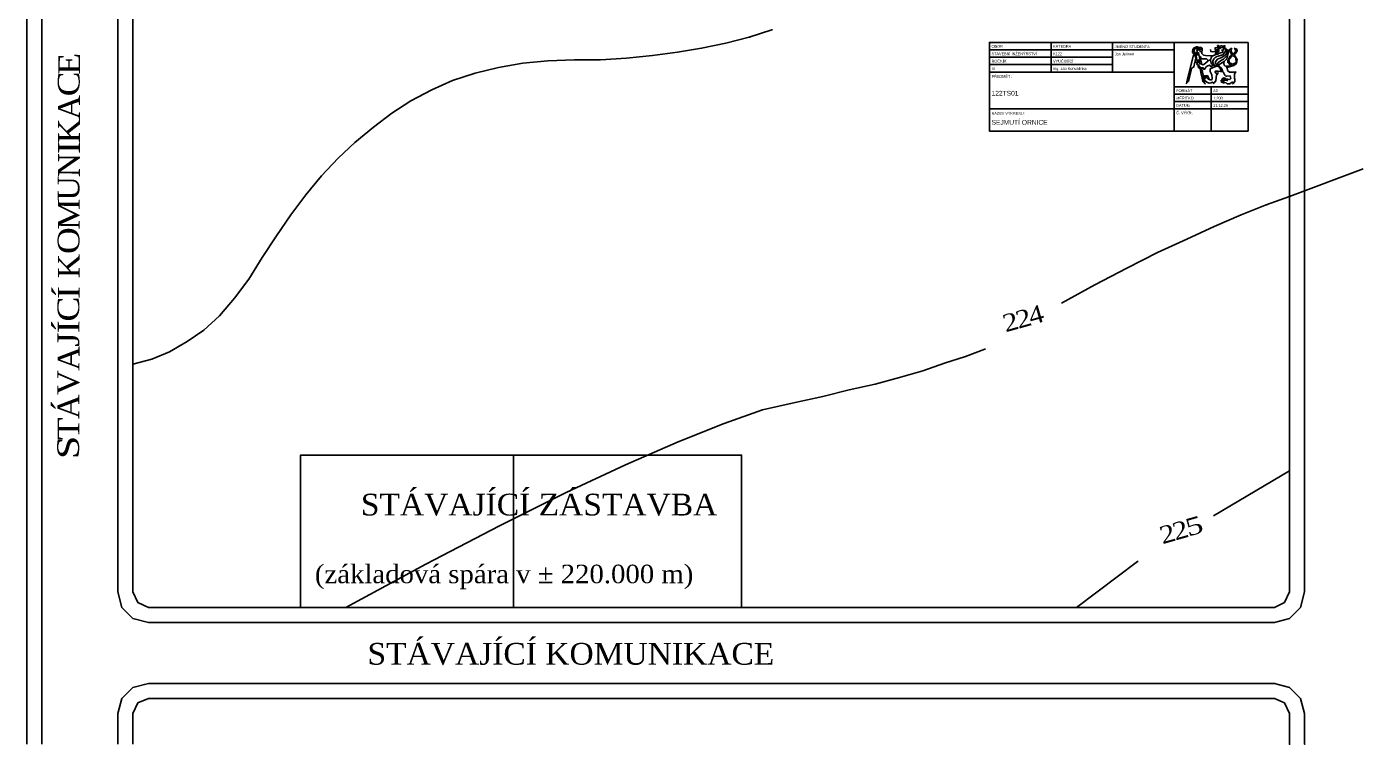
# Model space of a CAD drawing. Header units: millimetres. Extents: x -3518363 to 3223740, y -1530229 to 774657.
# Drawn here: x -3512731 to -3336799, y 93926 to 188415 of the extents above; entities that cross this region are included whole.
import ezdxf

# ---------------------------------------------------------------- set-up
doc = ezdxf.new("R2010")
doc.units = ezdxf.units.MM
doc.header["$LTSCALE"] = 15
doc.header["$MEASUREMENT"] = 0
doc.layers.get('0').update_dxf_attribs({"linetype": 'CONTINUOUS'})
doc.layers.add('RAMECEK', color=7, linetype='CONTINUOUS')
doc.styles.add('ROMAN', font='roman')
doc.styles.add('TIMESNEWROMAN', font='times.ttf')

msp = doc.modelspace()

# ---------------------------------------------------------------- linework, layer by layer
for p, q in [((-3496682.415, 101924.128), (-3348387.696, 101924.128)), ((-3496682.415, 99969.499), (-3348387.696, 99969.499))]:
    msp.add_line(p, q)
at = {"elevation": 0}
for points in [[(-3512730.96, 93925.573), (-3512730.96, 196029.298), (-3512628.082, 196029.298)], [(-3510750.613, 93925.573), (-3510750.613, 196029.298), (-3510647.735, 196029.298)], [(-3500745.986, 196029.298), (-3500745.986, 114011.972), (-3500205.894, 111928.748), (-3498765.639, 110488.493), (-3496682.415, 109948.401), (-3348490.567, 109948.401), (-3346510.22, 110488.493), (-3345069.959, 111928.748), (-3344529.873, 114011.972), (-3344529.873, 196029.298), (-3344426.989, 196029.298)], [(-3498765.639, 196029.298), (-3498765.639, 114011.972), (-3498122.669, 112597.436), (-3496682.415, 111928.748), (-3348490.567, 111928.748), (-3347178.908, 112597.436), (-3346510.22, 114011.972), (-3346510.22, 196029.298), (-3346407.336, 196029.298)], [(-3498765.639, 143974.403), (-3496245.193, 144643.091), (-3493930.502, 145620.406), (-3491615.81, 146957.782), (-3489429.708, 148475.197), (-3487346.483, 150352.673), (-3485366.136, 152667.364), (-3483488.66, 155187.797), (-3481739.779, 158042.601), (-3479862.31, 160897.379), (-3477984.834, 163649.298), (-3476004.487, 166272.616), (-3473921.262, 168793.063), (-3471735.159, 171107.754), (-3469523.339, 173190.972), (-3467105.77, 175171.332), (-3464688.201, 177023.077), (-3462167.755, 178669.093), (-3459415.842, 180109.341), (-3456663.929, 181318.129), (-3453706.267, 182295.444), (-3450620.01, 183067.016), (-3447430.875, 183607.102), (-3444138.862, 183941.447), (-3440615.383, 184070.035), (-3437194.782, 184070.035), (-3433799.892, 184275.791), (-3430379.297, 184610.135), (-3427087.291, 185047.363), (-3423898.156, 185587.45), (-3420709.021, 186256.151), (-3417648.475, 187027.71), (-3417519.887, 187027.71)], [(-3417648.475, 187027.71), (-3414665.096, 188005.012), (-3414562.212, 188005.012)], [(-3349596.471, 164960.957), (-3346510.22, 166041.143), (-3336798.815, 169716.607)], [(-3376524.08, 151998.662), (-3372126.157, 154416.238), (-3367934.003, 156602.34), (-3363870.424, 158685.572), (-3360038.319, 160460.163), (-3356411.969, 162106.166), (-3352888.49, 163649.298), (-3349596.471, 164960.957), (-3349467.882, 164960.957)], [(-3470732.127, 111928.748), (-3460187.408, 117638.329), (-3450517.132, 122679.222), (-3441721.294, 127077.132), (-3433902.776, 130703.482), (-3426984.42, 133764.028), (-3420940.481, 136181.603), (-3415873.871, 137956.195), (-3411578.845, 138933.51), (-3407952.482, 139705.069), (-3404454.721, 140579.513), (-3401034.113, 141351.085), (-3397844.978, 142225.516), (-3394758.727, 143099.959), (-3391903.937, 144102.992), (-3389152.03, 144977.435), (-3389049.159, 144977.435)], [(-3389152.03, 144977.435), (-3386631.584, 145954.75), (-3386528.712, 145954.75)], [(-3476673.175, 111928.748), (-3476673.175, 132015.141), (-3418625.803, 132015.141), (-3418625.803, 111928.748), (-3448639.656, 111928.748), (-3448639.656, 132015.141), (-3448639.656, 111928.748), (-3476673.175, 111928.748), (-3476570.297, 111928.748)], [(-3356514.84, 123990.881), (-3346510.22, 129931.922), (-3346407.336, 129931.922)], [(-3374543.732, 111928.748), (-3366519.46, 117972.673), (-3366416.589, 117972.673)], [(-3496682.415, 101924.128), (-3498765.639, 101384.035), (-3500205.894, 99969.499), (-3500745.986, 97989.145), (-3500643.115, 97989.145)], [(-3344529.873, 97989.145), (-3345069.959, 99969.499), (-3346510.22, 101384.035), (-3348490.567, 101924.128), (-3348387.696, 101924.128)], [(-3496682.415, 99969.499), (-3498122.669, 99403.681), (-3498765.639, 97989.145), (-3498662.762, 97989.145)], [(-3346510.22, 97989.145), (-3347178.908, 99403.681), (-3348490.567, 99969.499), (-3348387.696, 99969.499)], [(-3500745.986, 93925.573), (-3500745.986, 97989.145), (-3500643.115, 97989.145)], [(-3498765.639, 93925.573), (-3498765.639, 97989.145), (-3498662.762, 97989.145)], [(-3346510.22, 97989.145), (-3346510.22, 93925.573), (-3346407.336, 93925.573)], [(-3344529.873, 97989.145), (-3344529.873, 93925.573), (-3344426.989, 93925.573)]]:
    msp.add_lwpolyline(points, dxfattribs=at)
at = {"layer": 'RAMECEK', "color": 0, "linetype": 'Continuous'}
for p, q in [((-3386000, 185365.326), (-3361692.304, 185365.326)), ((-3377897.485, 186337.573), (-3377897.485, 182448.432)), ((-3369794.819, 186296.498), (-3369794.819, 182407.357)), ((-3361692.304, 174670), (-3361692.304, 186337.573)), ((-3358799.762, 185301.935), (-3358730.834, 185321.606)), ((-3356249.998, 185341.299), (-3356259.844, 185183.909)), ((-3355905.437, 185665.916), (-3355905.437, 185449.513)), ((-3355472.278, 185370.805), (-3355354.139, 185341.299)), ((-3386000, 184393.078), (-3369794.819, 184393.078)), ((-3386000, 183420.831), (-3369794.819, 183420.831)), ((-3358848.973, 183649.317), (-3358740.681, 183688.659)), ((-3358750.528, 183875.579), (-3358671.776, 183895.25)), ((-3358287.839, 184229.703), (-3358209.076, 184229.703)), ((-3358218.923, 183019.73), (-3358277.993, 182960.717)), ((-3357234.455, 183934.592), (-3356939.129, 184042.783)), ((-3354842.217, 183078.767), (-3354733.936, 183049.237)), ((-3386000, 182448.432), (-3361692.304, 182448.432)), ((-3357746.377, 181229.37), (-3357766.07, 181219.534)), ((-3355875.908, 182340.989), (-3355915.284, 182321.295)), ((-3355482.125, 181327.749), (-3355580.56, 181229.37)), ((-3361692.304, 180503.787), (-3351969.226, 180503.787)), ((-3361692.304, 179531.388), (-3351969.226, 179531.388)), ((-3356830.765, 177586.743), (-3356830.765, 180503.787)), ((-3361692.304, 178559.141), (-3351969.226, 178559.141)), ((-3386000, 177586.743), (-3361692.304, 177586.743)), ((-3361692.304, 177586.743), (-3351969.226, 177586.743)), ((-3356830.765, 177586.743), (-3356830.765, 174670))]:
    msp.add_line(p, q, dxfattribs=at)
msp.add_lwpolyline([(-3351969.226, 186337.573), (-3386000, 186337.573), (-3386000, 174670), (-3351969.226, 174670)], close=True, dxfattribs=at)
for points in [[(-3359026.182, 184741.218), (-3359055.712, 184760.89), (-3359242.756, 184977.316), (-3359272.285, 185105.201), (-3359282.132, 185164.238), (-3359252.603, 185410.147), (-3359076.638, 185640.095), (-3358819.444, 185744.624), (-3358809.597, 185754.459), (-3358661.929, 185754.459), (-3358533.943, 185724.953), (-3358494.567, 185685.587), (-3358524.107, 185636.409), (-3358632.4, 185557.704), (-3358612.706, 185538.033), (-3358602.87, 185518.362), (-3358602.87, 185498.691), (-3358593.023, 185488.855), (-3358524.107, 185498.691), (-3358366.591, 185567.539), (-3358238.616, 185547.868), (-3358159.853, 185360.97)], [(-3358494.567, 184918.303), (-3358671.776, 184859.268), (-3358780.068, 184859.268), (-3358898.196, 184888.796), (-3359095.088, 185223.251), (-3359085.241, 185301.935), (-3359075.394, 185331.463), (-3359026.182, 185420.006), (-3358878.502, 185538.033), (-3358642.246, 185557.704)], [(-3359085.241, 184662.534), (-3359026.182, 184741.218), (-3358858.82, 184692.041), (-3358819.444, 184662.534), (-3358819.444, 184652.699), (-3358809.597, 184583.829), (-3358750.528, 184308.387), (-3358730.834, 184190.361), (-3358632.4, 183846.051), (-3358661.929, 183796.874), (-3358701.305, 183767.343), (-3358730.834, 183688.659), (-3358652.082, 183639.482), (-3358661.929, 183442.726), (-3358583.177, 183442.726), (-3358543.789, 183403.384), (-3358543.789, 183285.334), (-3358514.26, 183088.603), (-3358474.884, 183049.237), (-3358337.051, 182970.553), (-3358317.369, 182970.553), (-3358297.675, 182960.717), (-3358268.146, 182931.187), (-3358159.853, 182380.332), (-3358002.338, 181642.53), (-3357943.268, 181652.366), (-3357844.834, 181731.074), (-3357834.987, 181858.957), (-3357795.6, 181868.792), (-3357707.001, 181947.476), (-3357313.218, 181977.007), (-3357263.995, 181917.97), (-3357145.855, 181622.859), (-3357106.491, 181563.846), (-3357067.104, 181514.645), (-3357047.41, 181485.138), (-3356958.811, 181435.961), (-3356899.741, 181435.961), (-3356811.143, 181435.961), (-3356752.073, 181465.467), (-3356732.391, 181485.138), (-3356693.003, 181563.846), (-3356683.156, 181632.695), (-3356740.994, 182085.219), (-3356939.129, 182508.193), (-3356939.129, 182852.503), (-3356663.474, 183019.73), (-3356190.939, 183167.287), (-3356171.246, 183177.122), (-3356141.705, 183216.464)], [(-3358593.023, 185479.02), (-3358711.152, 185360.97), (-3358671.776, 185272.429), (-3358652.082, 185252.758), (-3358711.152, 185075.695), (-3358799.762, 184967.48)], [(-3358799.762, 184672.37), (-3358533.943, 184701.876), (-3358455.191, 184731.383)], [(-3358701.305, 185075.695), (-3358504.413, 184967.48), (-3358386.274, 184554.322), (-3358366.591, 184534.651), (-3358307.522, 184524.816), (-3358179.536, 184406.766), (-3358199.229, 184229.703), (-3358150.007, 184170.69), (-3358012.173, 184170.69), (-3357844.834, 184200.196), (-3357451.039, 184200.196), (-3357263.995, 184032.947), (-3357244.301, 183964.099), (-3357244.301, 183914.921), (-3357254.148, 183895.25), (-3357775.906, 183452.562), (-3357894.057, 183393.549), (-3358071.254, 183462.397), (-3358090.948, 183590.28), (-3358120.477, 183875.579), (-3358268.146, 184052.618), (-3358297.675, 184072.313)], [(-3358652.082, 185252.758), (-3358622.553, 185272.429), (-3358602.87, 185272.429), (-3358573.319, 185311.771), (-3358445.355, 185390.476), (-3358327.216, 185390.476), (-3358248.463, 185154.402), (-3358248.463, 185056.024)], [(-3358484.731, 185675.751), (-3358179.536, 185705.281), (-3358150.007, 185695.446), (-3358090.948, 185646.245), (-3358061.407, 185626.574), (-3358022.032, 185547.868), (-3358022.032, 185449.513), (-3358051.572, 184967.48), (-3358041.725, 184898.632), (-3357843.59, 184687.135), (-3357549.485, 184623.192), (-3356929.282, 184603.521), (-3356683.156, 184573.993), (-3356683.156, 184495.309), (-3356761.92, 184406.766), (-3356840.671, 184259.209), (-3356889.894, 184101.82), (-3356909.6, 184062.478), (-3356929.282, 184042.783), (-3356919.435, 184003.441), (-3356820.989, 183619.811), (-3356771.766, 183531.267), (-3356673.321, 183432.891), (-3356604.404, 183393.549), (-3356565.028, 183344.371), (-3356584.722, 183305.005), (-3356771.766, 183186.958), (-3356820.989, 183186.958), (-3356840.671, 183177.122), (-3356850.519, 183167.287), (-3356870.212, 183127.945)], [(-3356909.6, 185429.842), (-3356871.445, 185160.552), (-3356574.875, 185105.201), (-3356269.691, 185174.074), (-3356230.315, 185065.859)], [(-3355147.401, 185636.409), (-3355216.317, 185410.147), (-3355334.457, 185341.299), (-3355295.081, 185193.745), (-3355295.081, 185124.872), (-3355314.763, 185046.165), (-3355797.156, 184869.104), (-3355866.062, 184849.433), (-3355895.591, 184819.926), (-3355915.284, 184810.091), (-3356210.621, 184751.054), (-3356230.315, 184741.218), (-3356240.162, 184731.383), (-3356279.538, 184731.383), (-3356594.557, 184573.993), (-3356663.474, 184554.322)], [(-3354970.203, 185567.539), (-3354960.356, 185488.855), (-3354930.827, 185410.147), (-3354920.98, 185183.909), (-3355285.234, 184731.383), (-3356072.8, 184475.638), (-3356338.596, 184328.082), (-3356437.053, 184229.703), (-3356486.265, 184170.69), (-3356584.722, 183865.722), (-3356594.557, 183855.887), (-3356594.557, 183767.343), (-3356515.805, 183531.267), (-3356348.443, 183344.371), (-3356348.443, 183324.676), (-3356131.858, 183216.464), (-3356092.482, 183216.464), (-3356072.8, 183226.3), (-3355925.131, 183226.3), (-3355875.908, 183226.3), (-3355846.379, 183216.464), (-3355806.992, 183137.78), (-3355787.298, 183049.237), (-3355688.864, 182990.224), (-3355629.794, 182921.351), (-3355600.253, 182822.996), (-3355600.253, 182744.291), (-3355610.089, 182734.455), (-3355423.044, 182586.899), (-3355285.234, 182488.522), (-3355895.591, 182557.392), (-3356190.939, 182577.063), (-3356279.538, 182527.886), (-3356309.067, 182390.167), (-3356259.844, 182340.989), (-3356200.775, 182311.459), (-3355925.131, 182311.459), (-3355934.967, 182252.446), (-3355944.814, 182232.752), (-3356112.176, 182085.219), (-3356181.092, 181701.567), (-3356215.539, 181269.956), (-3356486.265, 180993.296), (-3356594.557, 180934.259)], [(-3356328.749, 185656.08), (-3356299.221, 185636.409), (-3356289.373, 185616.738), (-3356289.373, 185508.526), (-3356259.844, 185360.97), (-3356072.8, 185420.006), (-3355925.131, 185410.147), (-3355915.284, 185410.147), (-3355895.591, 185420.006)], [(-3356299.221, 185636.409), (-3356161.387, 185656.08), (-3355934.967, 185675.751)], [(-3354733.936, 185400.312), (-3354773.312, 184996.987), (-3355015.729, 184639.177), (-3355383.669, 184406.766), (-3355403.362, 184406.766), (-3355462.432, 184377.259), (-3355541.184, 184328.082), (-3355994.048, 184121.491), (-3356274.62, 183735.373), (-3356082.646, 183305.005), (-3356072.8, 183245.992)], [(-3355590.407, 185675.751), (-3355600.253, 185626.574), (-3355610.089, 185606.903), (-3355866.062, 185459.349), (-3355885.755, 185420.006), (-3355816.839, 185292.1), (-3355816.839, 185252.758), (-3355836.532, 185124.872), (-3356171.246, 185046.165), (-3356220.468, 185056.024), (-3356240.162, 184839.597)], [(-3356240.162, 185193.745), (-3356092.482, 185213.416), (-3355984.201, 185223.251), (-3355826.685, 185213.416)], [(-3356210.621, 184888.796), (-3355895.591, 184908.467), (-3355866.062, 184878.961)], [(-3355984.201, 185921.687), (-3355974.343, 185902.016), (-3355944.814, 185724.953), (-3355934.967, 185715.117), (-3355934.967, 185675.751), (-3355610.089, 185695.446), (-3355157.248, 185656.08), (-3355108.025, 185646.245)], [(-3355974.343, 185921.687), (-3355944.814, 185931.522), (-3355846.379, 185931.522), (-3355816.839, 185872.509), (-3355639.641, 185803.637), (-3355580.56, 185862.65), (-3355570.713, 185892.18), (-3355432.903, 185911.851), (-3355393.515, 185842.979), (-3355186.777, 185862.65), (-3355167.094, 185892.18), (-3355019.426, 185882.345), (-3355088.343, 185646.245), (-3355039.108, 185626.574), (-3354970.203, 185577.375), (-3354871.757, 185567.539), (-3354714.242, 185390.476), (-3354694.56, 185380.641), (-3354674.855, 185380.641), (-3354586.267, 185124.872), (-3354576.421, 185075.695), (-3354527.198, 185046.165), (-3354773.312, 184180.525), (-3354822.535, 184121.491), (-3354832.37, 184101.82), (-3354832.37, 184091.984), (-3355098.189, 183816.545), (-3355147.401, 183580.445), (-3355098.189, 183373.878), (-3354999.732, 183275.499), (-3354861.899, 183216.464), (-3354409.058, 183236.135), (-3354261.389, 183285.334), (-3354241.696, 183305.005), (-3354231.86, 183334.535), (-3353995.582, 183373.878)], [(-3355925.131, 183236.135), (-3355944.814, 183334.535), (-3355954.66, 183452.562), (-3355964.496, 183462.397), (-3355964.496, 183531.267), (-3355954.66, 183570.609), (-3355944.814, 183639.482), (-3355442.749, 184013.276), (-3355216.317, 184151.019), (-3355019.426, 184308.387), (-3354724.089, 184623.192), (-3354615.796, 185036.329), (-3354605.949, 185056.024), (-3354576.421, 185075.695)], [(-3355009.579, 185892.18), (-3354980.05, 185911.851), (-3354960.356, 185911.851)], [(-3353700.244, 185557.704), (-3353434.448, 185449.513), (-3353414.754, 185223.251), (-3353591.963, 184947.809), (-3353788.854, 184760.89), (-3353719.926, 184593.664), (-3353377.831, 184109.213), (-3353493.506, 183550.938), (-3353847.913, 183314.841), (-3354714.242, 183059.096), (-3354733.936, 183039.401), (-3354684.713, 182665.607), (-3354428.752, 182439.345), (-3353877.453, 182439.345), (-3353582.116, 182478.687), (-3353749.478, 182193.409), (-3353739.62, 181632.695), (-3353729.774, 181573.682), (-3353719.926, 181544.175), (-3353700.244, 181180.192), (-3353926.665, 180953.93), (-3353966.053, 180894.917), (-3354015.275, 180885.082)], [(-3353808.537, 185616.738), (-3353729.774, 185577.375), (-3353690.398, 185538.033), (-3353621.492, 185331.463), (-3353621.492, 185174.074), (-3353966.053, 184810.091), (-3354084.18, 184731.383), (-3354103.874, 184711.712), (-3354113.721, 184682.205), (-3354350, 184495.309), (-3354635.478, 183973.934), (-3354635.478, 183836.216), (-3354615.796, 183728.001), (-3354330.306, 183403.384), (-3354231.86, 183354.207)], [(-3354103.874, 184731.383), (-3354182.637, 184839.597), (-3354290.919, 185085.53), (-3354300.765, 185154.402), (-3354330.306, 185183.909), (-3354428.752, 185233.087), (-3354448.434, 185321.606), (-3354438.587, 185370.805), (-3354330.306, 185479.02), (-3354192.484, 185557.704), (-3354153.108, 185557.704), (-3354143.262, 185567.539), (-3354113.721, 185567.539), (-3354172.791, 185370.805), (-3354192.484, 185213.416), (-3354182.637, 185203.58), (-3354162.944, 185075.695), (-3354064.498, 184918.303), (-3353975.899, 184819.926)], [(-3359124.617, 184711.712), (-3359124.617, 184692.041), (-3358917.89, 184593.664), (-3358839.138, 184328.082), (-3358839.138, 184170.69), (-3358908.043, 183905.086), (-3358917.89, 183885.415), (-3358927.725, 183875.579), (-3358937.572, 183777.179), (-3358947.43, 183757.508), (-3358957.266, 183747.672), (-3359095.088, 183127.945), (-3359370.743, 182960.717), (-3359390.436, 182941.046), (-3359400.271, 182921.351), (-3359449.494, 182675.442), (-3359459.341, 182655.771), (-3359469.177, 182645.936), (-3359479.024, 182557.392), (-3359488.87, 182537.721), (-3359498.717, 182527.886), (-3359813.748, 181219.534), (-3359823.595, 181199.863), (-3359843.277, 181180.192), (-3359990.946, 181081.816), (-3360040.169, 181052.309), (-3360118.932, 180904.753)], [(-3360030.322, 181071.98), (-3360020.486, 181209.699), (-3359124.617, 184652.699), (-3359104.935, 184662.534)], [(-3358720.998, 183344.371), (-3358661.929, 183442.726)], [(-3358661.929, 183944.428), (-3358405.979, 184062.478), (-3358317.369, 184082.149)], [(-3358632.4, 183639.482), (-3358563.472, 183698.495), (-3358484.731, 183728.001), (-3358415.814, 183718.166), (-3358218.923, 183432.891)], [(-3358622.553, 183855.887), (-3358494.567, 183914.921), (-3358322.298, 183898.936), (-3358238.616, 183757.508)], [(-3358533.943, 183383.713), (-3358474.884, 183373.878), (-3358297.675, 183098.438), (-3358081.101, 183000.059), (-3357844.834, 181868.792)], [(-3358366.591, 184524.816), (-3358337.051, 184298.551), (-3358297.675, 184229.703), (-3358307.522, 184219.867), (-3358307.522, 184180.525), (-3358297.675, 184091.984)], [(-3358061.407, 182990.224), (-3357854.681, 183000.059), (-3357766.07, 182822.996), (-3357874.363, 182763.962)], [(-3357766.07, 182822.996), (-3357707.001, 182822.996), (-3357657.789, 182842.667), (-3357569.179, 183019.73), (-3357519.956, 183108.274), (-3357480.58, 183147.616), (-3357342.747, 183236.135), (-3357047.41, 183334.535), (-3356840.671, 183186.958)], [(-3356555.182, 183344.371), (-3356505.959, 183344.371), (-3356437.053, 183314.841), (-3356338.596, 183305.005)], [(-3355108.025, 183816.545), (-3355787.298, 183442.726), (-3355846.379, 183226.3)], [(-3355787.298, 183147.616), (-3355688.864, 183127.945), (-3355629.794, 183088.603), (-3355560.878, 183039.401), (-3355393.515, 182793.49), (-3355363.986, 182734.455), (-3355344.292, 182675.442), (-3355324.61, 182596.734)], [(-3353956.217, 184623.192), (-3353582.116, 184259.209), (-3353532.882, 183718.166), (-3353961.123, 183472.233), (-3354418.905, 183668.988), (-3354487.81, 184062.478), (-3353956.217, 184623.192)], [(-3358002.338, 181632.695), (-3357923.586, 181190.028), (-3357795.6, 181062.145), (-3357775.906, 181052.309), (-3357716.848, 181032.638)], [(-3357874.363, 181455.632), (-3357795.6, 181504.809)], [(-3357844.834, 181711.403), (-3357756.224, 181691.708), (-3357795.6, 181504.809), (-3357707.001, 181494.974), (-3357707.001, 181465.467), (-3357707.001, 181445.796), (-3357736.53, 181268.736), (-3357736.53, 181229.37), (-3357716.848, 181160.521), (-3357707.001, 181012.967), (-3357667.625, 180953.93), (-3357628.237, 180875.246), (-3357618.402, 180845.74)], [(-3357756.224, 181691.708), (-3357667.625, 181780.251), (-3357490.427, 181898.299), (-3357382.123, 181878.628), (-3357313.218, 181780.251)], [(-3357707.001, 181494.974), (-3357667.625, 181534.34), (-3357598.708, 181652.366), (-3357579.014, 181672.037), (-3357490.427, 181711.403), (-3357441.193, 181711.403), (-3357391.97, 181701.567), (-3357234.455, 181524.504), (-3357145.855, 181416.269)], [(-3357707.001, 181308.078), (-3357638.084, 181327.749), (-3357372.288, 181131.015), (-3357090.483, 180983.461), (-3356801.296, 181042.474), (-3356633.933, 181123.622), (-3356525.641, 181012.967), (-3356515.805, 180993.296)], [(-3355275.387, 182478.687), (-3355245.858, 182459.016), (-3355206.471, 182370.496), (-3354999.732, 182026.184), (-3354891.451, 181917.97), (-3354743.782, 181908.134), (-3354320.459, 181947.476), (-3354222.014, 181603.188), (-3354350, 181455.632), (-3354881.604, 181563.846), (-3355088.343, 181701.567), (-3355350.454, 181609.338), (-3355472.278, 181347.42), (-3355462.432, 181317.913), (-3355393.515, 181317.913), (-3355403.362, 181150.686), (-3355462.432, 181012.967)], [(-3355383.669, 181327.749), (-3355344.292, 181406.433), (-3355275.387, 181514.645), (-3355255.705, 181534.34), (-3355186.777, 181573.682), (-3355147.401, 181573.682), (-3355058.802, 181573.682), (-3355009.579, 181554.011), (-3354911.133, 181475.303), (-3354842.217, 181445.796)], [(-3355206.471, 181111.322), (-3355206.471, 181131.015), (-3355098.189, 181376.926), (-3355078.496, 181386.762), (-3355048.955, 181396.597), (-3354930.827, 181396.597), (-3354714.242, 181327.749), (-3354635.478, 181308.078)], [(-3355393.515, 181121.179), (-3355206.471, 181111.322), (-3355206.471, 180934.259)], [(-3355186.777, 181032.638), (-3355167.094, 181052.309), (-3354852.064, 181012.967), (-3354714.242, 180914.588), (-3354340.153, 180914.588), (-3354300.765, 180934.259), (-3354202.32, 181032.638), (-3354202.32, 181042.474), (-3354054.651, 181111.322), (-3354044.804, 181101.487), (-3354005.428, 181101.487), (-3353966.053, 181081.816), (-3353926.665, 180953.93)]]:
    msp.add_lwpolyline(points, dxfattribs=at)

# ---------------------------------------------------------------- texts
at = {"attachment_point": 7, "style": 'TIMESNEWROMAN'}
for s, insert, char_height, width, rotation in [('\\W1.09;E', (-3505710.622, 182089.898), 2863.0542, 4188.81108, 89.90041137), ('\\W1.14;C', (-3505736.209, 179235.12), 2863.0542, 4490.01155, 89.90041137), ('\\W1.04;A', (-3505736.301, 176148.778), 2863.0542, 4592.75863, 89.90041137), ('\\W1.03;K', (-3505736.301, 173088.415), 2863.0542, 4572.93372, 89.90041137), ('\\W1.19;I', (-3505736.209, 171648.023), 2863.0542, 3142.16769, 89.90041137), ('\\W1.02;N', (-3505736.209, 168587.647), 2863.0542, 4557.723, 89.90041137), ('\\W1.04;U', (-3505761.757, 165501.397), 2863.0542, 4588.46559, 89.90041137), ('\\W1.07;M', (-3505761.842, 161669.422), 2863.0542, 5402.24811, 89.90041137), ('\\W1.13;O', (-3505761.718, 158480.379), 2863.0542, 4720.52411, 89.90041137), ('\\W1.03;K', (-3505761.548, 155291.375), 2863.0542, 4572.93372, 89.90041137), ('\\W1.19;Í', (-3505761.502, 152539.285), 2863.0542, 3142.16769, 89.90041137), ('\\W1.14;C', (-3505787.305, 149581.741), 2863.0542, 4490.01155, 89.90041137), ('\\W1.13;4', (-3380511.447, 149119.057), 2289.8356, 3009.2889, 15.80019522), ('\\W1.19;Í', (-3505787.35, 148038.622), 2863.0542, 3142.16769, 89.90041137), ('\\W1.16;2', (-3383880.619, 148167.512), 2289.8356, 3047.34523, 15.80019522), ('\\W1.16;2', (-3382183.22, 148630.275), 2289.8356, 3047.34523, 15.80019522), ('\\W1.09;J', (-3505787.305, 146289.526), 2863.0542, 3226.50001, 89.90041137), ('\\W1.04;A', (-3505787.18, 143100.522), 2863.0542, 4592.75863, 89.90041137), ('\\W1.05;V', (-3505787.004, 139911.465), 2863.0542, 4599.96906, 89.90041137), ('\\W1.04;Á', (-3505812.682, 136747.918), 2863.0542, 4592.75863, 89.90041137), ('\\W1.12;T', (-3505812.643, 133995.88), 2863.0542, 4225.10236, 89.90041137), ('\\W1.28;S', (-3505812.597, 131475.172), 2863.0542, 4219.3343, 89.90041137), ('\\W1.16;2', (-3361531.219, 120751.331), 2289.8356, 3047.34523, 15.80019522), ('\\W1.31;5', (-3359833.846, 121240.034), 2289.8356, 3222.34108, 15.80019522), ('\\W1.16;2', (-3363228.566, 120262.641), 2289.8356, 3047.34523, 15.80019522)]:
    msp.add_mtext(s, dxfattribs=dict(at, insert=insert, char_height=char_height, width=width, rotation=rotation))
for s, insert, char_height, width in [('\\W1.02;STÁVAJÍCÍ\\~ZÁSTAVBA', (-3468751.773, 123991.012), 2863.1607, 47179.17747), ('\\W1.03;(základová\\~spára\\~v\\~±\\~220.000\\~m)', (-3474795.699, 114346.454), 2433.70941, 49434.83592), ('\\W1.02;STÁVAJÍCÍ\\~KOMUNIKACE', (-3467877.336, 104341.867), 2863.1607, 53670.5873)]:
    msp.add_mtext(s, dxfattribs=dict(at, insert=insert, char_height=char_height, width=width))
at = {"layer": 'RAMECEK', "color": 0, "linetype": 'Continuous', "style": 'ROMAN'}
for s, height, p in [('STAVEBNÍ INŽENÝRSTVÍ', 364.61509, (-3385730.484, 184668.021)), ('OBOR', 364.6151, (-3385730.484, 185640.268)), ('KATEDRA', 364.6151, (-3377628.27, 185640.268)), ('K122', 364.6151, (-3377627.894, 184668.021)), ('JMÉNO STUDENTA', 364.61509, (-3369525.605, 185599.193)), ('Jan Jelínek', 364.61509, (-3369525.605, 184626.945)), ('ROČNÍK', 364.6151, (-3385730.484, 183695.773)), ('III', 364.6151, (-3385730.484, 182723.375)), ('VYUČUJÍCÍ', 364.6151, (-3377628.27, 183695.773)), ('Ing. Jan Konvalinka', 364.61509, (-3377627.969, 182723.375)), ('PŘEDMĚT :', 364.6151, (-3385730.484, 181681.487)), ('122TS01', 633.8253, (-3385730.484, 179335.357)), ('FORMÁT', 364.6151, (-3361422.788, 179806.331)), ('A3', 364.6151, (-3356561.249, 179806.331)), ('MĚŘÍTKO', 364.6151, (-3361422.788, 178833.782)), ('DATUM', 364.6151, (-3361422.788, 177861.534)), ('1:200', 364.6151, (-3356561.249, 178833.782)), ('11.12.25', 364.6151, (-3356561.249, 177861.534)), ('SEJMUTÍ ORNICE', 633.82532, (-3385730.484, 175510.818)), ('NÁZEV VÝKRESU:', 364.61509, (-3385730.484, 176819.798)), ('Č. VÝKR.', 364.6151, (-3361422.788, 176889.136))]:
    msp.add_text(s, height=height, dxfattribs=at).set_placement(p)

doc.saveas('drawing.dxf')
